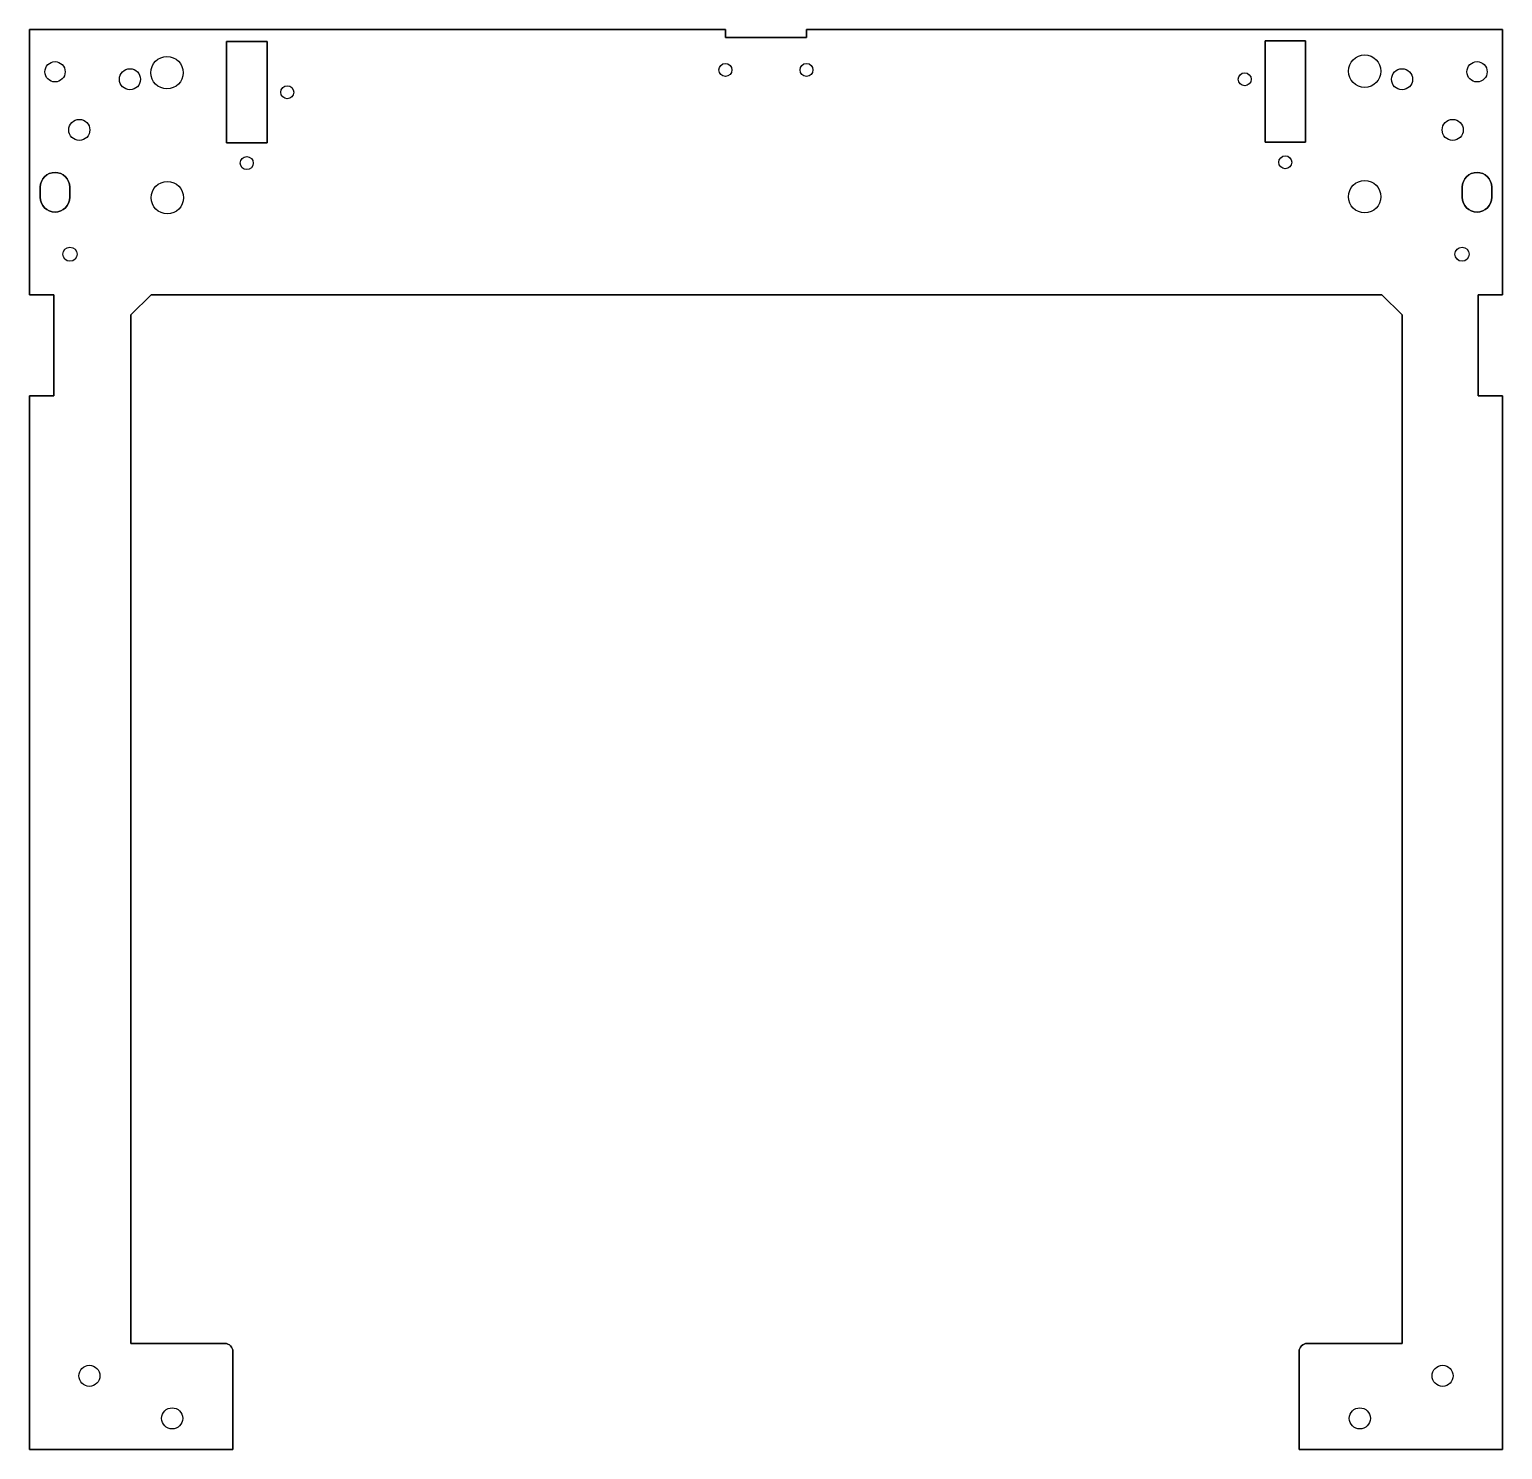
# Model space of a CAD drawing. Header units: millimetres. Extents: x -182 to 182, y -177 to 174.
import ezdxf

# ---------------------------------------------------------------- set-up
doc = ezdxf.new("R2010")
doc.units = ezdxf.units.MM
doc.layers.get('0').update_dxf_attribs({"linetype": 'CONTINUOUS'})

msp = doc.modelspace()

# ---------------------------------------------------------------- linework, layer by layer
for p, q in [((-181.79, 173.95), (-181.79, 108.45)), ((-10, 173.95), (-181.79, 173.95)), ((-10, 171.95), (-10, 173.95)), ((10, 171.95), (-10, 171.95)), ((181.8, 173.95), (10, 173.95)), ((10, 173.95), (10, 171.95)), ((181.8, 108.45), (181.8, 173.95)), ((-181.79, 108.45), (-175.79, 108.45)), ((-175.79, 108.45), (-175.79, 83.45)), ((-156.79, 103.45), (-151.79, 108.45)), ((-151.79, 108.45), (152, 108.45)), ((152, 108.45), (157, 103.45)), ((175.8, 83.45), (175.8, 108.45)), ((175.8, 108.45), (181.8, 108.45)), ((-156.79, -150.5), (-156.79, 103.45)), ((157, 103.45), (157, -150.5)), ((-175.79, 83.45), (-181.79, 83.45)), ((-181.79, 83.45), (-181.79, -176.7)), ((181.8, 83.45), (175.8, 83.45)), ((181.8, -176.7), (181.8, 83.45)), ((-133.57, -150.5), (-156.79, -150.5)), ((-131.57, -176.7), (-131.57, -152.5)), ((131.58, -152.5), (131.58, -176.7)), ((157, -150.5), (133.58, -150.5)), ((-181.79, -176.7), (-131.57, -176.7)), ((131.58, -176.7), (181.8, -176.7))]:
    msp.add_line(p, q)
for points in [[(181.8, 108.45), (181.8, 173.95), (10, 173.95), (10, 171.95), (-10, 171.95), (-10, 173.95), (-181.79, 173.95), (-181.79, 108.45), (-175.79, 108.45), (-175.79, 83.45), (-181.79, 83.45), (-181.79, -176.7), (-131.57, -176.7), (-131.57, -152.5, 0.414214), (-133.57, -150.5), (-156.79, -150.5), (-156.79, 103.45), (-151.79, 108.45), (152, 108.45), (157, 103.45), (157, -150.5), (133.58, -150.5, 0.414214), (131.58, -152.5), (131.58, -176.7), (181.8, -176.7), (181.8, 83.45), (175.8, 83.45), (175.8, 108.45)], [(157, 103.45), (152, 108.45), (-151.79, 108.45), (-156.79, 103.45), (-156.79, -150.5), (-133.57, -150.5, -0.414214), (-131.57, -152.5), (-131.57, -176.7), (-181.79, -176.7), (-181.79, 83.45), (-175.79, 83.45), (-175.79, 108.45), (-181.79, 108.45), (-181.79, 173.95), (-10, 173.95), (-10, 171.95), (10, 171.95), (10, 173.95), (181.8, 173.95), (181.8, 108.45), (175.8, 108.45), (175.8, 83.45), (181.8, 83.45), (181.8, -176.7), (131.58, -176.7), (131.58, -152.5, -0.414214), (133.58, -150.5), (157, -150.5)], [(-179.14, 135, -1), (-171.84, 135), (-171.84, 132.5, -1), (-179.14, 132.5)], [(-179.14, 135, -1), (-171.84, 135), (-171.84, 132.5, -1), (-179.14, 132.5)], [(-179.14, 135), (-179.14, 132.5, 1), (-171.84, 132.5), (-171.84, 135, 1)], [(179.15, 132.5, -1), (171.85, 132.5), (171.85, 135, -1), (179.15, 135)], [(179.15, 132.5, -1), (171.85, 132.5), (171.85, 135, -1), (179.15, 135)], [(179.15, 132.5), (179.15, 135, 1), (171.85, 135), (171.85, 132.5, 1)]]:
    msp.add_lwpolyline(points, format="xyb", close=True)
for points in [[(-133.16, 170.95), (-133.16, 145.95), (-123.16, 145.95), (-123.16, 170.95)], [(-133.16, 145.95), (-133.16, 170.95), (-123.16, 170.95), (-123.16, 145.95)], [(-133.16, 145.95), (-123.16, 145.95), (-123.16, 170.95), (-133.16, 170.95)], [(123.17, 171.15), (123.17, 146.15), (133.17, 146.15), (133.17, 171.15)], [(123.17, 146.15), (123.17, 171.15), (133.17, 171.15), (133.17, 146.15)], [(123.17, 146.15), (133.17, 146.15), (133.17, 171.15), (123.17, 171.15)]]:
    msp.add_lwpolyline(points, close=True)
for centre, radius in [((-147.85, 163.27), 4), ((-147.85, 163.27), 4), ((-147.85, 163.27), 4), ((147.78, 163.65), 4), ((147.78, 163.65), 4), ((147.78, 163.65), 4), ((-175.49, 163.5), 2.5), ((-175.49, 163.5), 2.5), ((-175.49, 163.5), 2.5), ((-156.99, 161.65), 2.6), ((-156.99, 161.65), 2.6), ((-156.99, 161.65), 2.6), ((-10, 163.95), 1.6), ((-10, 163.95), 1.6), ((-10, 163.95), 1.6), ((10, 163.95), 1.6), ((10, 163.95), 1.6), ((10, 163.95), 1.6), ((157, 161.65), 2.6), ((157, 161.65), 2.6), ((157, 161.65), 2.6), ((175.5, 163.5), 2.5), ((175.5, 163.5), 2.5), ((175.5, 163.5), 2.5), ((-118.16, 158.45), 1.6), ((-118.16, 158.45), 1.6), ((-118.16, 158.45), 1.6), ((118.17, 161.65), 1.6), ((118.17, 161.65), 1.6), ((118.17, 161.65), 1.6), ((-169.49, 149.15), 2.6), ((-169.49, 149.15), 2.6), ((-169.49, 149.15), 2.6), ((169.5, 149.15), 2.6), ((169.5, 149.15), 2.6), ((169.5, 149.15), 2.6), ((-128.16, 140.95), 1.6), ((-128.16, 140.95), 1.6), ((-128.16, 140.95), 1.6), ((128.17, 141.15), 1.6), ((128.17, 141.15), 1.6), ((128.17, 141.15), 1.6), ((-147.75, 132.41), 4), ((-147.75, 132.41), 4), ((-147.75, 132.41), 4), ((147.78, 132.65), 4), ((147.78, 132.65), 4), ((147.78, 132.65), 4), ((-171.79, 118.45), 1.75), ((-171.79, 118.45), 1.75), ((-171.79, 118.45), 1.75), ((171.8, 118.45), 1.75), ((171.8, 118.45), 1.75), ((171.8, 118.45), 1.75), ((-166.99, -158.5), 2.6), ((-166.99, -158.5), 2.6), ((-166.99, -158.5), 2.6), ((167, -158.5), 2.6), ((167, -158.5), 2.6), ((167, -158.5), 2.6), ((-146.57, -169), 2.6), ((-146.57, -169), 2.6), ((-146.57, -169), 2.6), ((146.58, -169), 2.6), ((146.58, -169), 2.6), ((146.58, -169), 2.6)]:
    msp.add_circle(centre, radius)
for centre, start, end in [((-133.57, -152.5), 0, 90), ((133.58, -152.5), 90, 180)]:
    msp.add_arc(centre, 2, start, end)

doc.saveas('drawing.dxf')
